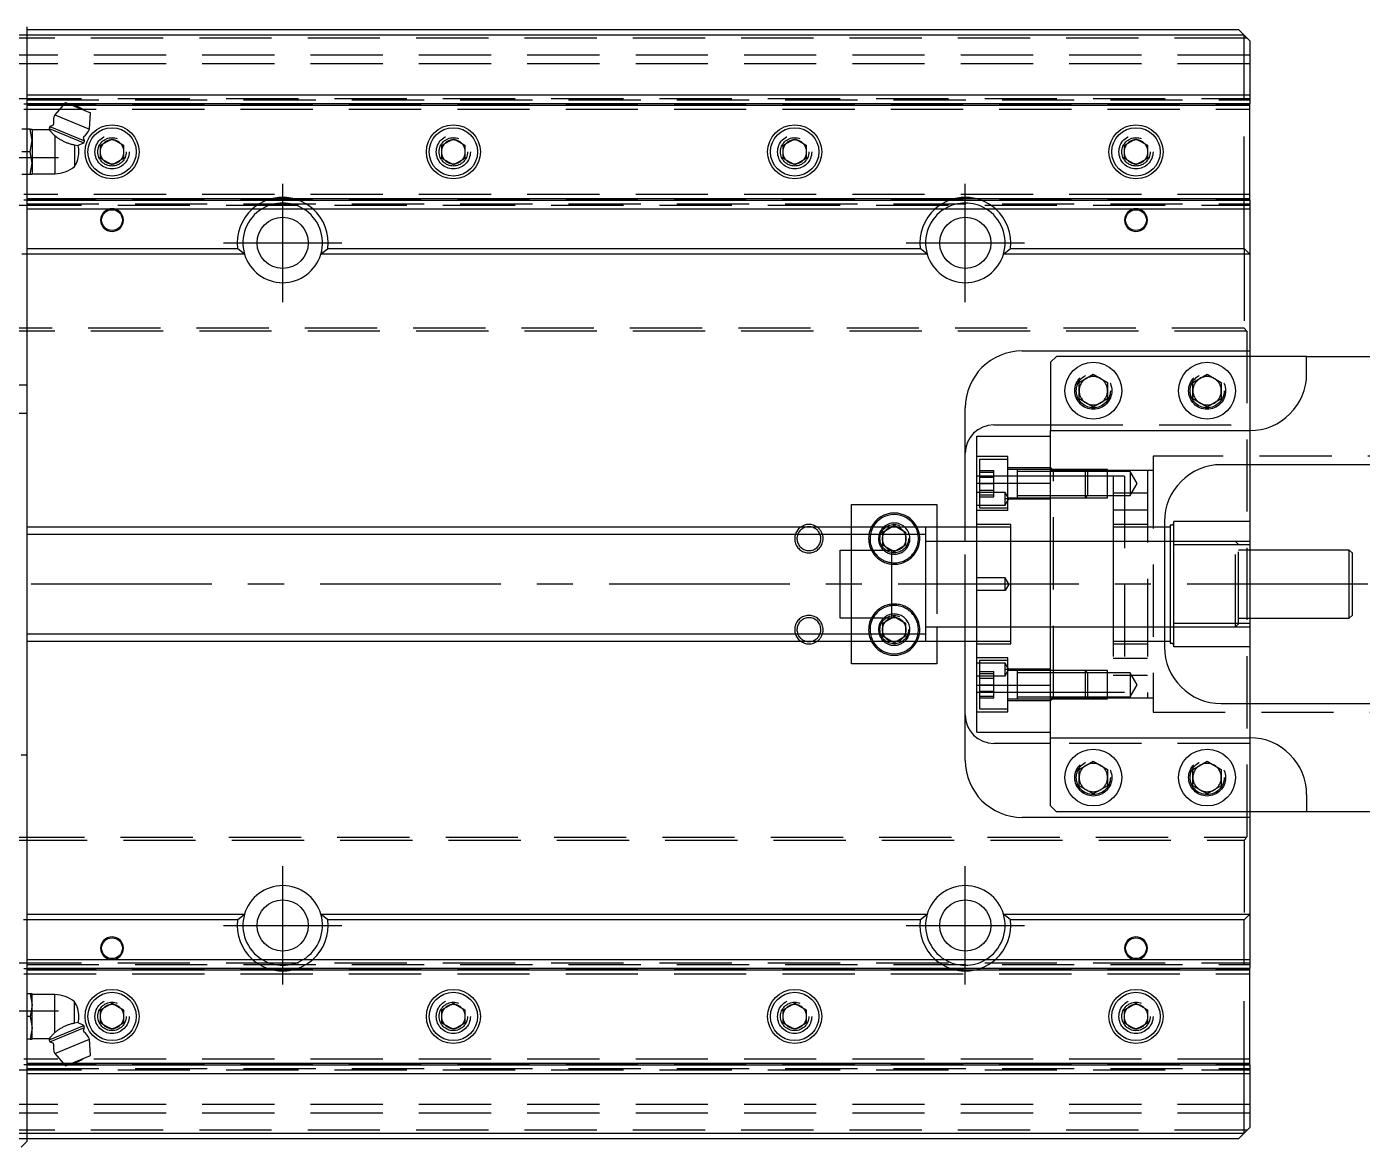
# Model space of a CAD drawing. Extents: x -14 to 910, y -357 to 120.
# Drawn here: x 365 to 599.8, y -99 to 98 of the extents above; entities that cross this region are included whole.
import ezdxf

# ---------------------------------------------------------------- set-up
doc = ezdxf.new("R2010")
doc.units = 0
doc.linetypes.add('CENTER', pattern=[50.8, 31.75, -6.35, 6.35, -6.35])
doc.linetypes.add('DASHED', pattern=[19.05, 12.7, -6.35])
doc.layers.get('0').update_dxf_attribs({"linetype": 'CONTINUOUS'})
doc.layers.add('CENTER', color=1, linetype='CENTER')

msp = doc.modelspace()

# ---------------------------------------------------------------- linework, layer by layer
at = {"color": 3, "linetype": 'DASHED'}
for p, q in [((365, 96.5), (354.8, 96.5)), ((579.5, 96), (354.8, 96)), ((580, 93), (0, 93)), ((580, 91.5), (0, 91.5)), ((0, 85.4), (580, 85.4)), ((365, 85.15), (580, 85.15)), ((579, 66), (579, 86)), ((364.5, 84.42), (580, 84.42)), ((364.5, 83.5), (580, 83.5)), ((371.38, 84.2), (372.95, 84.2)), ((371.63, 84.48), (372.27, 84.48)), ((365, 80), (364.13, 80)), ((365, 76), (364.13, 76)), ((377.5, 76), (377.53, 76.41)), ((437.5, 76), (437.53, 76.41)), ((497.5, 76), (497.53, 76.41)), ((557.5, 76), (557.53, 76.37)), ((365, 72), (364.13, 72)), ((580, 68.5), (364.5, 68.5)), ((0, 66.6), (580, 66.6)), ((364.5, 67.58), (580, 67.58)), ((365, 66.85), (580, 66.85)), ((579, 59), (579, 45)), ((365, 58), (364.16, 58)), ((579, 45), (1, 45)), ((579.5, 44.5), (579, 45)), ((579.5, 44.5), (0.5, 44.5)), ((579.5, 44.5), (579.5, -44.5)), ((580, 40), (580, 28)), ((365, 35), (215, 35)), ((549.5, 34), (549.52, 34.35)), ((569.5, 34), (569.52, 34.35)), ((365, 30), (345, 30)), ((545, 28), (580, 28)), ((545, 17.78), (545, 26)), ((580, 28), (580, 27)), ((580, 27), (580, 21)), ((537.5, 22.43), (532, 22.43)), ((537.5, 21.93), (532.5, 21.93)), ((532.5, 21.93), (532.5, 17.68)), ((537.5, 12.93), (537.5, 22.43)), ((632.5, 22.5), (563, 22.5)), ((563, 22.5), (563, -22.5)), ((532.5, 19), (532, 19)), ((532.5, 19.99), (535, 19.99)), ((532.5, 19.68), (535, 19.68)), ((545, 19), (532.5, 19)), ((532.5, 18.83), (535, 18.83)), ((535, 18.83), (535, 19.99)), ((535, 16.52), (535, 18.83)), ((545, 20.43), (537.5, 20.43)), ((539.1, 20.18), (537.5, 20.18)), ((539.1, 20.18), (539.09, 20.18)), ((539.1, 20.18), (539.1, 15.18)), ((545, 20.18), (539.1, 20.18)), ((539.1, 20.18), (539.1, 20.18)), ((539.1, 20.18), (539.1, 17.83)), ((545, 19.78), (539.1, 19.78)), ((545.5, 20), (545, 20.5)), ((551.1, 20.18), (545, 20.18)), ((551.1, 20.18), (545, 20.18)), ((545.5, 20), (545, 20)), ((551.5, 19.78), (545, 19.78)), ((551.5, 19), (545, 19)), ((551.28, 20), (545.5, 20)), ((545.5, -20), (545.5, 20)), ((551.5, 19.78), (551.1, 20.18)), ((555, 20.18), (551.1, 20.18)), ((551.1, 17.68), (551.1, 20.18)), ((562, 20), (551.28, 20)), ((555, 19.78), (551.5, 19.78)), ((551.5, 19.78), (551.5, 17.68)), ((556, 19), (551.5, 19)), ((555, 15.18), (555, 20.18)), ((559, 19.78), (555, 19.78)), ((558, 19), (556, 19)), ((556, 19), (556, 0)), ((558, 19), (558, 0)), ((560.21, 17.68), (559, 19.78)), ((559, 19.78), (559, 17.68)), ((563, 20), (562, 20)), ((562, 20), (562, 0)), ((532.5, 17.68), (535, 17.68)), ((532.5, 17.68), (532.5, 13.43)), ((532.5, 16.52), (535, 16.52)), ((535, 15.37), (535, 16.52)), ((539.1, 17.83), (539.1, 17.55)), ((539.1, 17.55), (539.1, 15.91)), ((551.1, 15.18), (551.1, 17.68)), ((551.5, 17.68), (551.5, 15.58)), ((559, 15.58), (560.21, 17.68)), ((559, 17.68), (559, 15.58)), ((537, 16.1), (532, 16.1)), ((532.5, 15.68), (535, 15.68)), ((532.5, 15.37), (535, 15.37)), ((537.66, 15), (537, 16.1)), ((537, 15), (537, 16.1)), ((537, 13.9), (537.66, 15)), ((537, 13.9), (537, 15)), ((537.66, 15), (537, 15)), ((537.5, 15.18), (539.1, 15.18)), ((545, 14.93), (537.5, 14.93)), ((539.09, 15.18), (545, 15.18)), ((539.1, 15.91), (539.1, 15.18)), ((539.1, 15.58), (545, 15.58)), ((545, 15.58), (551.5, 15.58)), ((545, 15.18), (551.1, 15.18)), ((545, 15.18), (551.1, 15.18)), ((551.1, 15.18), (551.5, 15.58)), ((551.1, 15.18), (555, 15.18)), ((551.5, 15.58), (555, 15.58)), ((555, 15.58), (559, 15.58)), ((558, 16), (556, 16)), ((562, 16), (558, 16)), ((562, 16), (558, 16)), ((532, 13.9), (537, 13.9)), ((537.5, 12.93), (532, 12.93)), ((532.5, 13.43), (537.5, 13.43)), ((562, 13), (556, 13)), ((562, 13), (556, 13)), ((510, 5), (510, 10)), ((515.5, 9.15), (516.96, 10)), ((518.04, 10), (519.5, 9.15)), ((525, 10), (525, 7.5)), ((530, 7.5), (530, 10)), ((538, 10.5), (532, 10.5)), ((538, 10), (532, 10)), ((538, 0), (538, 10.5)), ((562, 10.5), (556, 10.5)), ((565, 10), (556, 10)), ((556, 10), (556, 0)), ((515, 8), (515.01, 8.25)), ((515.5, 6.85), (515.5, 9.15)), ((519.5, 9.15), (519.5, 6.85)), ((532, 7.5), (523, 7.5)), ((525, 7.5), (525, -7.5)), ((530, -7.5), (530, 7.5)), ((538, 7.5), (532, 7.5)), ((545, 7.5), (538, 7.5)), ((556, 7.5), (545, 7.5)), ((565, 7.5), (556, 7.5)), ((566, 7.5), (565, 7.5)), ((566.63, 7.5), (566, 7.5)), ((577.5, 7.5), (566.63, 7.5)), ((578, 7), (577.5, 7.5)), ((577.5, -7.5), (577.5, 7.5)), ((580, 7.5), (577.5, 7.5)), ((510, -5), (510, 5)), ((517, 5.98), (515.5, 6.85)), ((517.5, 5.69), (517, 5.98)), ((519.5, 6.85), (517.5, 5.69)), ((578, -7), (578, 7)), ((580, 6), (578, 6)), ((537, 1.1), (532, 1.1)), ((537.66, 0), (537, 1.1)), ((537, -1.1), (537, 1.1)), ((537.66, 0), (537, -1.1)), ((538, -10.5), (538, 0)), ((556, 0), (556, -19)), ((556, 0), (556, -10)), ((558, 0), (558, -19)), ((562, 0), (562, -20)), ((537, -1.1), (532, -1.1)), ((510, -10), (510, -5)), ((515.5, -6.85), (517, -5.98)), ((515.5, -9.15), (515.5, -6.85)), ((517, -5.98), (517.5, -5.69)), ((517.5, -5.69), (519.5, -6.85)), ((519.5, -6.85), (519.5, -9.15)), ((577.5, -7.5), (578, -7)), ((578, -6), (580, -6)), ((515, -8), (515.01, -7.75)), ((516.96, -10), (515.5, -9.15)), ((519.5, -9.15), (518.04, -10)), ((523, -7.5), (532, -7.5)), ((525, -7.5), (525, -10)), ((530, -10), (530, -7.5)), ((532, -7.5), (538, -7.5)), ((538, -7.5), (545, -7.5)), ((545, -7.5), (556, -7.5)), ((556, -7.5), (565, -7.5)), ((565, -7.5), (566, -7.5)), ((566, -7.5), (566.63, -7.5)), ((566.63, -7.5), (577.5, -7.5)), ((577.5, -7.5), (580, -7.5)), ((532, -10), (538, -10)), ((532, -10.5), (538, -10.5)), ((556, -10), (565, -10)), ((556, -10.5), (562, -10.5)), ((537.5, -12.93), (532, -12.93)), ((537, -13.9), (532, -13.9)), ((537.5, -13.43), (532.5, -13.43)), ((532.5, -13.43), (532.5, -21.93)), ((537.66, -15), (537, -13.9)), ((537, -15), (537, -13.9)), ((537.5, -17.68), (537.5, -12.93)), ((556, -13), (562, -13)), ((556, -13), (562, -13)), ((532, -16.1), (537, -16.1)), ((532.5, -15.37), (535, -15.37)), ((532.5, -15.68), (535, -15.68)), ((535, -15.68), (535, -15.37)), ((535, -17.68), (535, -15.68)), ((537.66, -15), (537, -15)), ((537, -16.1), (537.66, -15)), ((537.66, -15), (537, -15)), ((537, -16.1), (537, -15)), ((545, -14.93), (537.5, -14.93)), ((539.1, -15.18), (537.5, -15.18)), ((545, -15.18), (539.09, -15.18)), ((539.1, -15.18), (539.1, -20.18)), ((545, -15.58), (539.1, -15.58)), ((551.1, -15.18), (545, -15.18)), ((551.1, -15.18), (545, -15.18)), ((551.5, -15.58), (545, -15.58)), ((551.5, -15.58), (551.1, -15.18)), ((555, -15.18), (551.1, -15.18)), ((551.1, -20.18), (551.1, -15.18)), ((555, -15.58), (551.5, -15.58)), ((551.5, -15.58), (551.5, -19.78)), ((555, -20.18), (555, -15.18)), ((559, -15.58), (555, -15.58)), ((556, -16), (558, -16)), ((558, -16), (562, -16)), ((558, -16), (562, -16)), ((560.21, -17.68), (559, -15.58)), ((559, -15.58), (559, -19.78)), ((532.5, -16.52), (535, -16.52)), ((532.5, -17.68), (535, -17.68)), ((535, -19.68), (535, -17.68)), ((537.5, -22.43), (537.5, -17.68)), ((545, -26), (545, -17.78)), ((559, -19.78), (560.21, -17.68)), ((532, -19), (532.5, -19)), ((532.5, -18.83), (535, -18.83)), ((532.5, -19), (545, -19)), ((532.5, -19.68), (535, -19.68)), ((532.5, -19.99), (535, -19.99)), ((535, -19.99), (535, -19.68)), ((537.5, -20.18), (539.1, -20.18)), ((537.5, -20.43), (545, -20.43)), ((539.09, -20.18), (539.1, -20.18)), ((539.1, -19.78), (545, -19.78)), ((539.1, -20.18), (539.1, -20.18)), ((539.1, -20.18), (545, -20.18)), ((545, -19), (551.5, -19)), ((545, -19.78), (551.5, -19.78)), ((545, -20), (545.5, -20)), ((545, -20.5), (545.5, -20)), ((545, -20.18), (551.1, -20.18)), ((545, -20.18), (551.1, -20.18)), ((545.5, -20), (551.28, -20)), ((551.1, -20.18), (551.5, -19.78)), ((551.1, -20.18), (555, -20.18)), ((551.28, -20), (562, -20)), ((551.5, -19), (556, -19)), ((551.5, -19.78), (555, -19.78)), ((555, -19.78), (559, -19.78)), ((556, -19), (558, -19)), ((562, -20), (563, -20)), ((580, -21), (580, -27)), ((532, -22.43), (537.5, -22.43)), ((532.5, -21.93), (537.5, -21.93)), ((563, -22.5), (632.5, -22.5)), ((580, -28), (545, -28)), ((580, -27), (580, -28)), ((580, -28), (580, -40)), ((345, -30), (365, -30)), ((549.5, -34), (549.52, -33.65)), ((569.5, -34), (569.52, -33.65)), ((0.5, -44.5), (579.5, -44.5)), ((579, -45), (579.5, -44.5)), ((1, -45), (579, -45)), ((579, -45), (579, -59)), ((365, -59), (364.42, -59)), ((0, -66.6), (580, -66.6)), ((364.5, -67.58), (580, -67.58)), ((365, -66.85), (580, -66.85)), ((579, -86), (579, -66)), ((364.5, -68.5), (580, -68.5)), ((377.5, -76), (377.53, -75.59)), ((437.5, -76), (437.53, -75.59)), ((497.5, -76), (497.53, -75.59)), ((557.5, -76), (557.53, -75.59)), ((580, -83.5), (364.5, -83.5)), ((364.5, -84.42), (580, -84.42)), ((371.38, -84.2), (372.95, -84.2)), ((371.63, -84.48), (372.27, -84.48)), ((0, -85.4), (580, -85.4)), ((365, -85.15), (580, -85.15)), ((580, -91.5), (0, -91.5)), ((580, -93), (0, -93)), ((579.5, -96), (354.8, -96)), ((365, -97.5), (302, -97.5)), ((354.8, -96.5), (365, -96.5))]:
    msp.add_line(p, q, dxfattribs=at)
at = {"color": 7, "linetype": 'CONTINUOUS'}
for p, q in [((365, 98), (365, -98)), ((365, 97.5), (578, 97.5)), ((579, 96.5), (365, 96.5)), ((579, 96.5), (578, 97.5)), ((580, 95.5), (579, 96.5)), ((579, 86), (579, 96.5)), ((580, 95.5), (580, 86)), ((365, 86), (580, 86)), ((371.8, 84.68), (369.93, 82.53)), ((371.8, 84.68), (376.23, 82.84)), ((580, 86), (580, 84.48)), ((365, 84.48), (371.63, 84.48)), ((365, 84.2), (371.38, 84.2)), ((369.93, 82.53), (376.03, 80)), ((372.27, 84.48), (580, 84.48)), ((372.95, 84.2), (580, 84.2)), ((376.03, 80), (376.23, 82.84)), ((580, 84.2), (580, 84.48)), ((580, 67.8), (580, 84.2)), ((365.6, 80), (365, 80)), ((365.6, 80), (365.96, 80)), ((365.96, 78), (365.6, 80)), ((365.96, 80), (365.96, 78)), ((368.92, 79.85), (365.96, 79.85)), ((369.07, 80.45), (368.92, 80.08)), ((368.92, 80.08), (369.1, 79.64)), ((368.92, 80.08), (375.02, 77.56)), ((369.96, 78.83), (368.92, 79.85)), ((369.58, 80.66), (369.07, 80.45)), ((369.07, 80.45), (375.17, 77.93)), ((365.6, 76), (365.96, 78)), ((365.96, 78), (365.96, 74)), ((370.05, 78.75), (369.96, 78.83)), ((369.96, 78.83), (369.96, 72.15)), ((370.16, 78.67), (370.05, 78.75)), ((370.26, 78.59), (370.16, 78.67)), ((370.37, 78.51), (370.26, 78.59)), ((370.48, 78.43), (370.37, 78.51)), ((370.6, 78.35), (370.48, 78.43)), ((370.72, 78.27), (370.6, 78.35)), ((370.84, 78.2), (370.72, 78.27)), ((370.96, 78.12), (370.84, 78.2)), ((371.09, 78.05), (370.96, 78.12)), ((371.22, 77.98), (371.09, 78.05)), ((371.35, 77.91), (371.22, 77.98)), ((371.48, 77.84), (371.35, 77.91)), ((371.61, 77.78), (371.48, 77.84)), ((371.74, 77.72), (371.61, 77.78)), ((371.88, 77.66), (371.74, 77.72)), ((372.01, 77.61), (371.88, 77.66)), ((372.14, 77.55), (372.01, 77.61)), ((372.27, 77.5), (372.14, 77.55)), ((372.41, 77.46), (372.27, 77.5)), ((373.9, 77.09), (375.02, 77.56)), ((375.17, 77.93), (374.96, 78.44)), ((375.02, 77.56), (375.17, 77.93)), ((378, 77.15), (380, 78.31)), ((380, 78.31), (382, 77.15)), ((438, 77.15), (440, 78.31)), ((440, 78.31), (442, 77.15)), ((498, 77.15), (500, 78.31)), ((500, 78.31), (502, 77.15)), ((558, 77.15), (560, 78.31)), ((560, 78.31), (562, 77.15)), ((365.6, 76), (365, 76)), ((365.96, 74), (365.6, 76)), ((372.53, 77.41), (372.41, 77.46)), ((372.69, 77.36), (372.53, 77.41)), ((372.84, 77.32), (372.69, 77.36)), ((372.98, 77.28), (372.84, 77.32)), ((373.13, 77.24), (372.98, 77.28)), ((373.27, 77.21), (373.13, 77.24)), ((373.4, 77.18), (373.27, 77.21)), ((374.06, 77.07), (373.4, 77.18)), ((373.4, 77.18), (373.4, 73.4)), ((378, 74.85), (378, 77.15)), ((382, 77.15), (382, 74.85)), ((438, 74.85), (438, 77.15)), ((442, 77.15), (442, 74.85)), ((498, 74.85), (498, 77.15)), ((502, 77.15), (502, 74.85)), ((558, 74.85), (558, 77.15)), ((562, 77.15), (562, 74.85)), ((365.6, 72), (365.96, 74)), ((365.96, 74), (365.96, 72)), ((380, 73.69), (378, 74.85)), ((382, 74.85), (380, 73.69)), ((440, 73.69), (438, 74.85)), ((442, 74.85), (440, 73.69)), ((500, 73.69), (498, 74.85)), ((502, 74.85), (500, 73.69)), ((560, 73.69), (558, 74.85)), ((562, 74.85), (560, 73.69)), ((365.6, 72), (365, 72)), ((365.96, 72), (365.6, 72)), ((365.96, 72.15), (369.96, 72.15)), ((365, 67.8), (580, 67.8)), ((365, 67.52), (580, 67.52)), ((365, 66), (580, 66)), ((579, 59), (579, 66)), ((580, 67.52), (580, 67.8)), ((580, 67.52), (580, 66)), ((580, 66), (580, 58)), ((365, 59), (402.06, 59)), ((403.29, 58), (402.06, 59)), ((416.71, 58), (417.94, 59)), ((417.94, 59), (522.06, 59)), ((523.29, 58), (522.06, 59)), ((536.71, 58), (537.94, 59)), ((537.94, 59), (579, 59)), ((579, 59), (580, 58)), ((403.29, 58), (365, 58)), ((523.29, 58), (416.71, 58)), ((580, 58), (536.71, 58)), ((580, 58), (580, 41)), ((540, 41), (580, 41)), ((546, 40), (545, 39)), ((590, 40), (546, 40)), ((580, 41), (580, 40)), ((590, 40), (623.5, 40)), ((590, 37), (590, 40)), ((545, 39), (545, 27)), ((550, 35.44), (552.5, 36.89)), ((550, 32.56), (550, 35.44)), ((552.5, 36.89), (555, 35.44)), ((555, 35.44), (555, 32.56)), ((570, 35.44), (572.5, 36.89)), ((570, 32.56), (570, 35.44)), ((572.5, 36.89), (575, 35.44)), ((575, 35.44), (575, 32.56)), ((530, 10), (530, 31)), ((552.5, 31.11), (550, 32.56)), ((555, 32.56), (552.5, 31.11)), ((572.5, 31.11), (570, 32.56)), ((575, 32.56), (572.5, 31.11)), ((532, 26), (545, 26)), ((532, 17.78), (532, 26)), ((535, 28), (545, 28)), ((545, 27), (580, 27)), ((545, 17.78), (545, 27)), ((615.5, 21), (575, 21)), ((580, 21), (580, 11)), ((532, -17.78), (532, 17.78)), ((532, 17.78), (545, 17.78)), ((545, -17.78), (545, 17.78)), ((545, -17.78), (545, 17.78)), ((510, 14), (525, 14)), ((510, 10), (510, 14)), ((525, 14), (525, 10)), ((523, 10), (365, 10)), ((516.96, 10), (517.5, 10.31)), ((517.5, 10.31), (518.04, 10)), ((532, 10), (523, 10)), ((523, 10), (523, -10)), ((523, 10), (523, -10)), ((565, 11), (565, -11)), ((566, 10), (565, 10)), ((566.31, 10.38), (566, 10.38)), ((566, 10.38), (566, 0)), ((566.63, 6.93), (566.63, 11)), ((580, 11), (566.63, 11)), ((580, 11), (580, 6.93)), ((508, -6), (508, 6)), ((508, 6), (517, 6)), ((517, 6), (517, -6)), ((566.63, -6.93), (566.63, 6.93)), ((580, 6.93), (566.63, 6.93)), ((580, 6.93), (580, -6.93)), ((597.5, 6), (580, 6)), ((598, 5.5), (597.5, 6)), ((597.5, -6), (597.5, 6)), ((598, 5.5), (598, -5.5)), ((566, 0), (566, -10.38)), ((517, -6), (508, -6)), ((566.63, -11), (566.63, -6.93)), ((580, -6.93), (566.63, -6.93)), ((580, -6), (597.5, -6)), ((580, -6.93), (580, -11)), ((597.5, -6), (598, -5.5)), ((365, -10), (523, -10)), ((510, -14), (510, -10)), ((517.5, -10.31), (516.96, -10)), ((518.04, -10), (517.5, -10.31)), ((523, -10), (532, -10)), ((525, -10), (525, -14)), ((530, -31), (530, -10)), ((565, -10), (566, -10)), ((566, -10.38), (566.31, -10.38)), ((580, -11), (566.63, -11)), ((580, -11), (580, -21)), ((525, -14), (510, -14)), ((532, -17.78), (545, -17.78)), ((532, -26), (532, -17.78)), ((545, -27), (545, -17.78)), ((575, -21), (615.5, -21)), ((532, -26), (545, -26)), ((545, -28), (535, -28)), ((545, -39), (545, -27)), ((545, -27), (580, -27)), ((550, -32.56), (552.5, -31.11)), ((550, -35.44), (550, -32.56)), ((552.5, -31.11), (555, -32.56)), ((555, -32.56), (555, -35.44)), ((570, -32.56), (572.5, -31.11)), ((570, -35.44), (570, -32.56)), ((572.5, -31.11), (575, -32.56)), ((575, -32.56), (575, -35.44)), ((552.5, -36.89), (550, -35.44)), ((555, -35.44), (552.5, -36.89)), ((572.5, -36.89), (570, -35.44)), ((575, -35.44), (572.5, -36.89)), ((590, -37), (590, -40)), ((545, -39), (546, -40)), ((580, -41), (540, -41)), ((590, -40), (546, -40)), ((580, -40), (580, -41)), ((580, -41), (580, -58)), ((623.5, -40), (590, -40)), ((365, -58), (403.29, -58)), ((402.06, -59), (403.29, -58)), ((416.71, -58), (523.29, -58)), ((417.94, -59), (416.71, -58)), ((522.06, -59), (523.29, -58)), ((536.71, -58), (580, -58)), ((537.94, -59), (536.71, -58)), ((580, -58), (579, -59)), ((580, -58), (580, -66)), ((402.06, -59), (365, -59)), ((522.06, -59), (417.94, -59)), ((579, -59), (537.94, -59)), ((579, -66), (579, -59)), ((365, -66), (580, -66)), ((365, -67.52), (580, -67.52)), ((365, -67.8), (580, -67.8)), ((580, -66), (580, -67.52)), ((580, -67.8), (580, -67.52)), ((580, -84.2), (580, -67.8)), ((365.6, -72), (365, -72)), ((365.96, -72), (365.6, -72)), ((365.6, -72), (365.96, -74)), ((365.96, -74), (365.96, -72)), ((369.96, -72.15), (365.96, -72.15)), ((369.96, -78.83), (369.96, -72.15)), ((365.96, -74), (365.6, -76)), ((365.96, -78), (365.96, -74)), ((373.4, -77.18), (373.4, -73.4)), ((378, -74.85), (380, -73.69)), ((378, -77.15), (378, -74.85)), ((380, -73.69), (382, -74.85)), ((382, -74.85), (382, -77.15)), ((438, -74.85), (440, -73.69)), ((438, -77.15), (438, -74.85)), ((440, -73.69), (442, -74.85)), ((442, -74.85), (442, -77.15)), ((498, -74.85), (500, -73.69)), ((498, -77.15), (498, -74.85)), ((500, -73.69), (502, -74.85)), ((502, -74.85), (502, -77.15)), ((558, -74.85), (560, -73.69)), ((558, -77.15), (558, -74.85)), ((560, -73.69), (562, -74.85)), ((562, -74.85), (562, -77.15)), ((365.6, -76), (365, -76)), ((365.6, -76), (365.96, -78)), ((372.4, -77.46), (372.27, -77.5)), ((372.53, -77.41), (372.4, -77.46)), ((372.68, -77.36), (372.53, -77.41)), ((372.83, -77.32), (372.68, -77.36)), ((372.98, -77.28), (372.83, -77.32)), ((373.12, -77.24), (372.98, -77.28)), ((373.26, -77.21), (373.12, -77.24)), ((373.4, -77.18), (373.26, -77.21)), ((374.06, -77.07), (373.4, -77.18)), ((375.02, -77.56), (373.9, -77.09)), ((380, -78.31), (378, -77.15)), ((382, -77.15), (380, -78.31)), ((440, -78.31), (438, -77.15)), ((442, -77.15), (440, -78.31)), ((500, -78.31), (498, -77.15)), ((502, -77.15), (500, -78.31)), ((560, -78.31), (558, -77.15)), ((562, -77.15), (560, -78.31)), ((365.96, -78), (365.6, -80)), ((365.96, -80), (365.96, -78)), ((368.92, -80.08), (375.02, -77.56)), ((369.96, -78.83), (368.92, -79.85)), ((369.1, -79.64), (368.92, -80.08)), ((369.07, -80.45), (375.17, -77.93)), ((370.05, -78.75), (369.96, -78.83)), ((370.16, -78.67), (370.05, -78.75)), ((370.26, -78.59), (370.16, -78.67)), ((370.37, -78.51), (370.26, -78.59)), ((370.48, -78.43), (370.37, -78.51)), ((370.6, -78.35), (370.48, -78.43)), ((370.72, -78.27), (370.6, -78.35)), ((370.84, -78.2), (370.72, -78.27)), ((370.96, -78.12), (370.84, -78.2)), ((371.09, -78.05), (370.96, -78.12)), ((371.21, -77.98), (371.09, -78.05)), ((371.34, -77.91), (371.21, -77.98)), ((371.48, -77.85), (371.34, -77.91)), ((371.61, -77.78), (371.48, -77.85)), ((371.74, -77.72), (371.61, -77.78)), ((371.87, -77.66), (371.74, -77.72)), ((372, -77.61), (371.87, -77.66)), ((372.14, -77.55), (372, -77.61)), ((372.27, -77.5), (372.14, -77.55)), ((374.96, -78.44), (375.17, -77.93)), ((375.17, -77.93), (375.02, -77.56)), ((365.6, -80), (365, -80)), ((365.6, -80), (365.96, -80)), ((365.96, -79.85), (368.92, -79.85)), ((368.92, -80.08), (369.07, -80.45)), ((369.07, -80.45), (369.58, -80.66)), ((369.93, -82.53), (376.03, -80)), ((376.23, -82.84), (376.03, -80)), ((365, -84.2), (371.38, -84.2)), ((365, -84.48), (371.63, -84.48)), ((369.93, -82.53), (371.8, -84.68)), ((371.8, -84.68), (376.23, -82.84)), ((372.27, -84.48), (580, -84.48)), ((372.95, -84.2), (580, -84.2)), ((580, -84.48), (580, -84.2)), ((580, -84.48), (580, -86)), ((365, -86), (580, -86)), ((579, -96.5), (579, -86)), ((580, -86), (580, -95.5)), ((579, -96.5), (580, -95.5)), ((365, -98), (364, -99)), ((365, -96.5), (579, -96.5)), ((578, -97.5), (365, -97.5)), ((578, -97.5), (579, -96.5))]:
    msp.add_line(p, q, dxfattribs=at)
at = {"color": 3, "linetype": 'CONTINUOUS'}
for p, q in [((523, 8.75), (365, 8.75)), ((365, -8.75), (523, -8.75))]:
    msp.add_line(p, q, dxfattribs=at)
at = {"color": 7, "linetype": 'CONTINUOUS'}
for centre, radius in [((380, 76), 4.75), ((380, 76), 4.25), ((440, 76), 4.75), ((440, 76), 4.25), ((500, 76), 4.75), ((500, 76), 4.25), ((560, 76), 4.75), ((560, 76), 4.25), ((410, 60), 4.5), ((530, 60), 4.5), ((552.5, 34), 5), ((572.5, 34), 5), ((552.5, -34), 5), ((572.5, -34), 5), ((410, -60), 4.5), ((530, -60), 4.5), ((380, -76), 4.75), ((380, -76), 4.25), ((440, -76), 4.75), ((440, -76), 4.25), ((500, -76), 4.75), ((500, -76), 4.25), ((560, -76), 4.75), ((560, -76), 4.25)]:
    msp.add_circle(centre, radius, dxfattribs=at)
at = {"color": 3, "linetype": 'DASHED'}
for centre, radius in [((380, 76), 3), ((380, 76), 2.5), ((440, 76), 3), ((440, 76), 2.5), ((500, 76), 3), ((500, 76), 2.5), ((560, 76), 3), ((560, 76), 2.5), ((552.5, 34), 3.25), ((552.5, 34), 3), ((572.5, 34), 3.25), ((572.5, 34), 3), ((517.5, 8), 2.5), ((517.5, -8), 2.5), ((552.5, -34), 3.25), ((552.5, -34), 3), ((572.5, -34), 3.25), ((572.5, -34), 3), ((380, -76), 3), ((380, -76), 2.5), ((440, -76), 3), ((440, -76), 2.5), ((500, -76), 3), ((500, -76), 2.5), ((560, -76), 3), ((560, -76), 2.5)]:
    msp.add_circle(centre, radius, dxfattribs=at)
at = {"color": 3, "linetype": 'CONTINUOUS'}
for centre in [(380, 64), (560, 64), (380, -64), (560, -64)]:
    msp.add_circle(centre, 1.83, dxfattribs=at)
at = {"color": 7, "linetype": 'CONTINUOUS'}
for centre, radius, start, end in [((372.98, 81.27), 3.3, 157.5002, 186.8361), ((372.85, 80.95), 3.2, 67.5, 85.7094), ((372.85, 80.95), 3.2, 49.2906, 67.5), ((369.51, 80.85), 0.2, 292.5015, 6.8388), ((372.98, 81.27), 3.3, 308.1639, 337.4998), ((375.14, 78.51), 0.2, 128.1612, 202.4985), ((369.48, 76), 4.7, 326.4139, 359.9998), ((369.48, 76), 4.7, 0.0002, 13.1788), ((369.73, 78.15), 6, 272.1786, 307.7262), ((380, 64), 2, 180, 90), ((380, 64), 2, 90, 180), ((410, 60), 8, 131.4096, 187.1808), ((410, 60), 7, 121.0027, 196.6015), ((410, 60), 7, 343.3985, 58.9973), ((410, 60), 8, 352.8192, 48.5904), ((530, 60), 8, 131.4096, 187.1808), ((530, 60), 7, 121.0027, 196.6015), ((530, 60), 7, 343.3985, 58.9973), ((530, 60), 8, 352.8192, 48.5904), ((560, 64), 2, 180, 90), ((560, 64), 2, 90, 180), ((410, 60), 7, 196.6015, 343.3985), ((530, 60), 7, 196.6015, 343.3985), ((540, 31), 10, 90, 180), ((580, 37), 10, 270, 0), ((535, 23), 5, 90, 180), ((575, 11), 10, 90, 180), ((517.5, 8), 4.5, 90, 153.6122), ((517.5, 8), 4.25, 28.0725, 151.9275), ((517.5, 8), 4.5, 26.3878, 90), ((502.5, 8), 2.1, 72.2472, 107.7528), ((566.31, 10.69), 0.312, 270, 0), ((502.5, -8), 2.1, 252.2472, 287.7528), ((517.5, -8), 4.5, 206.3878, 333.6122), ((517.5, -8), 4.25, 208.0725, 331.9275), ((575, -11), 10, 180, 270), ((566.31, -10.69), 0.312, 0, 90), ((535, -23), 5, 180, 270), ((580, -37), 10, 0, 90), ((540, -31), 10, 180, 270), ((410, -60), 7, 16.6015, 163.3985), ((530, -60), 7, 16.6015, 163.3985), ((410, -60), 7, 163.3985, 238.9973), ((410, -60), 7, 301.0027, 16.6015), ((530, -60), 7, 163.3985, 238.9973), ((530, -60), 7, 301.0027, 16.6015), ((410, -60), 8, 172.8192, 228.5904), ((410, -60), 8, 311.4096, 7.1808), ((530, -60), 8, 172.8192, 228.5904), ((530, -60), 8, 311.4096, 7.1808), ((380, -64), 2, 270, 180), ((560, -64), 2, 270, 180), ((380, -64), 2, 180, 270), ((560, -64), 2, 180, 270), ((369.73, -78.15), 6, 52.2738, 87.8214), ((369.48, -76), 4.7, 0.0002, 33.5861), ((369.48, -76), 4.7, 346.8211, 359.9998), ((375.14, -78.51), 0.2, 157.5015, 231.8388), ((372.98, -81.27), 3.3, 22.5002, 51.8361), ((369.51, -80.85), 0.2, 353.1612, 67.4985), ((372.98, -81.27), 3.3, 173.1639, 202.4998), ((372.85, -80.95), 3.2, 274.2906, 292.5), ((372.85, -80.95), 3.2, 292.5, 310.7094)]:
    msp.add_arc(centre, radius, start, end, dxfattribs=at)
at = {"color": 3, "linetype": 'DASHED'}
for centre, radius, start, end in [((380, 76), 2.1, 102.2472, 137.7528), ((380, 76), 2.1, 77.7528, 102.2472), ((380, 76), 2.1, 42.2472, 77.7528), ((440, 76), 2.1, 102.2472, 137.7528), ((440, 76), 2.1, 77.7528, 102.2472), ((440, 76), 2.1, 42.2472, 77.7528), ((500, 76), 2.1, 102.2472, 137.7528), ((500, 76), 2.1, 77.7528, 102.2472), ((500, 76), 2.1, 42.2472, 77.7528), ((560, 76), 2.1, 102.2472, 137.7528), ((560, 76), 2.1, 77.7528, 102.2472), ((560, 76), 2.1, 42.2472, 77.7528), ((380, 76), 2.1, 162.2472, 180), ((380, 76), 2.1, 180, 197.7528), ((380, 76), 2.1, 137.7528, 162.2472), ((380, 76), 2.1, 197.7528, 222.2472), ((380, 76), 2.1, 17.7528, 42.2472), ((380, 76), 2.1, 317.7528, 342.2472), ((380, 76), 2.1, 342.2472, 17.7528), ((440, 76), 2.1, 162.2472, 180), ((440, 76), 2.1, 180, 197.7528), ((440, 76), 2.1, 137.7528, 162.2472), ((440, 76), 2.1, 197.7528, 222.2472), ((440, 76), 2.1, 17.7528, 42.2472), ((440, 76), 2.1, 317.7528, 342.2472), ((440, 76), 2.1, 342.2472, 17.7528), ((500, 76), 2.1, 162.2472, 180), ((500, 76), 2.1, 180, 197.7528), ((500, 76), 2.1, 137.7528, 162.2472), ((500, 76), 2.1, 197.7528, 222.2472), ((500, 76), 2.1, 17.7528, 42.2472), ((500, 76), 2.1, 317.7528, 342.2472), ((500, 76), 2.1, 342.2472, 17.7528), ((560, 76), 2.1, 162.2472, 180), ((560, 76), 2.1, 180, 197.7528), ((560, 76), 2.1, 137.7528, 162.2472), ((560, 76), 2.1, 197.7528, 222.2472), ((560, 76), 2.1, 17.7528, 42.2472), ((560, 76), 2.1, 317.7528, 342.2472), ((560, 76), 2.1, 342.2472, 17.7528), ((380, 76), 2.1, 222.2472, 257.7528), ((380, 76), 2.1, 257.7528, 282.2472), ((380, 76), 2.1, 282.2472, 317.7528), ((440, 76), 2.1, 222.2472, 257.7528), ((440, 76), 2.1, 257.7528, 282.2472), ((440, 76), 2.1, 282.2472, 317.7528), ((500, 76), 2.1, 222.2472, 257.7528), ((500, 76), 2.1, 257.7528, 282.2472), ((500, 76), 2.1, 282.2472, 317.7528), ((560, 76), 2.1, 222.2472, 257.7528), ((560, 76), 2.1, 257.7528, 282.2472), ((560, 76), 2.1, 282.2472, 317.7528), ((410, 60), 8, 48.5904, 131.4096), ((410, 60), 7, 58.9973, 121.0027), ((530, 60), 8, 48.5904, 131.4096), ((530, 60), 7, 58.9973, 121.0027), ((552.5, 34), 2.5, 120, 180), ((552.5, 34), 2.5, 60, 120), ((552.5, 34), 2.5, 0, 60), ((572.5, 34), 2.5, 120, 180), ((572.5, 34), 2.5, 60, 120), ((572.5, 34), 2.5, 0, 60), ((552.5, 34), 2.5, 180, 240), ((552.5, 34), 2.5, 300, 0), ((572.5, 34), 2.5, 180, 240), ((572.5, 34), 2.5, 300, 0), ((552.5, 34), 2.5, 240, 300), ((572.5, 34), 2.5, 240, 300), ((502.5, 8), 2.5, 126.8699, 0), ((502.5, 8), 2.1, 107.7528, 0), ((502.5, 8), 2.1, 0, 72.2472), ((502.5, 8), 2.5, 0, 53.1301), ((517.5, 8), 4.5, 153.6122, 221.8103), ((517.5, 8), 4.25, 151.9275, 224.9009), ((517.5, 8), 2.75, 133.3418, 259.5243), ((517.5, 8), 2.1, 137.7528, 162.2472), ((517.5, 8), 2.75, 46.6582, 133.3418), ((517.5, 8), 2.1, 107.7528, 137.7528), ((517.5, 8), 2.1, 102.2472, 107.7528), ((517.5, 8), 2.1, 77.7528, 102.2472), ((517.5, 8), 2.75, 270, 46.6582), ((517.5, 8), 2.1, 72.2472, 77.7528), ((517.5, 8), 2.1, 42.2472, 72.2472), ((517.5, 8), 2.1, 17.7528, 42.2472), ((517.5, 8), 4.5, 318.1897, 26.3878), ((517.5, 8), 4.25, 0, 28.0725), ((517.5, 8), 2.1, 162.2472, 180), ((517.5, 8), 2.1, 180, 197.7528), ((517.5, 8), 2.1, 197.7528, 222.2472), ((517.5, 8), 2.1, 317.7528, 342.2472), ((517.5, 8), 2.1, 342.2472, 17.7528), ((517.5, 8), 4.25, 315.0991, 0), ((517.5, 8), 4.5, 221.8103, 263.6206), ((517.5, 8), 4.25, 224.9009, 263.2437), ((517.5, 8), 2.1, 222.2472, 256.2259), ((517.5, 8), 2.1, 256.2259, 257.7528), ((517.5, 8), 2.75, 259.5243, 270), ((517.5, 8), 4.5, 263.6206, 318.1897), ((517.5, 8), 4.25, 263.2437, 315.0991), ((517.5, 8), 2.1, 257.7528, 282.2472), ((517.5, 8), 2.1, 282.2472, 317.7528), ((517.5, -8), 4.5, 96.3794, 138.1897), ((517.5, -8), 4.25, 96.7563, 135.0991), ((517.5, -8), 4.5, 90, 96.3794), ((517.5, -8), 4.25, 44.9009, 96.7563), ((517.5, -8), 4.5, 41.8103, 90), ((502.5, -8), 2.5, 0, 233.1301), ((502.5, -8), 2.1, 0, 252.2472), ((517.5, -8), 4.5, 138.1897, 206.3878), ((517.5, -8), 4.25, 135.0991, 208.0725), ((517.5, -8), 2.75, 100.4757, 226.6582), ((517.5, -8), 2.1, 137.7528, 162.2472), ((517.5, -8), 2.1, 103.7741, 137.7528), ((517.5, -8), 2.75, 313.3418, 100.4757), ((517.5, -8), 2.1, 102.2472, 103.7741), ((517.5, -8), 2.1, 77.7528, 102.2472), ((517.5, -8), 2.1, 42.2472, 77.7528), ((517.5, -8), 2.1, 17.7528, 42.2472), ((517.5, -8), 4.25, 0, 44.9009), ((517.5, -8), 4.5, 333.6122, 41.8103), ((502.5, -8), 2.1, 287.7528, 0), ((502.5, -8), 2.5, 306.8699, 0), ((517.5, -8), 2.1, 162.2472, 180), ((517.5, -8), 2.1, 180, 197.7528), ((517.5, -8), 2.1, 197.7528, 222.2472), ((517.5, -8), 2.1, 317.7528, 342.2472), ((517.5, -8), 2.1, 342.2472, 17.7528), ((517.5, -8), 4.25, 331.9275, 0), ((517.5, -8), 2.75, 226.6582, 270), ((517.5, -8), 2.1, 222.2472, 252.2472), ((517.5, -8), 2.1, 252.2472, 257.7528), ((517.5, -8), 2.1, 257.7528, 282.2472), ((517.5, -8), 2.75, 270, 313.3418), ((517.5, -8), 2.1, 282.2472, 287.7528), ((517.5, -8), 2.1, 287.7528, 317.7528), ((552.5, -34), 2.5, 120, 180), ((552.5, -34), 2.5, 60, 120), ((552.5, -34), 2.5, 0, 60), ((572.5, -34), 2.5, 120, 180), ((572.5, -34), 2.5, 60, 120), ((572.5, -34), 2.5, 0, 60), ((552.5, -34), 2.5, 180, 240), ((552.5, -34), 2.5, 300, 0), ((572.5, -34), 2.5, 180, 240), ((572.5, -34), 2.5, 300, 0), ((552.5, -34), 2.5, 240, 300), ((572.5, -34), 2.5, 240, 300), ((410, -60), 8, 228.5904, 311.4096), ((410, -60), 7, 238.9973, 301.0027), ((530, -60), 8, 228.5904, 311.4096), ((530, -60), 7, 238.9973, 301.0027), ((380, -76), 2.1, 137.7528, 162.2472), ((380, -76), 2.1, 102.2472, 137.7528), ((380, -76), 2.1, 77.7528, 102.2472), ((380, -76), 2.1, 42.2472, 77.7528), ((380, -76), 2.1, 17.7528, 42.2472), ((440, -76), 2.1, 137.7528, 162.2472), ((440, -76), 2.1, 102.2472, 137.7528), ((440, -76), 2.1, 77.7528, 102.2472), ((440, -76), 2.1, 42.2472, 77.7528), ((440, -76), 2.1, 17.7528, 42.2472), ((500, -76), 2.1, 137.7528, 162.2472), ((500, -76), 2.1, 102.2472, 137.7528), ((500, -76), 2.1, 77.7528, 102.2472), ((500, -76), 2.1, 42.2472, 77.7528), ((500, -76), 2.1, 17.7528, 42.2472), ((560, -76), 2.1, 137.7528, 162.2472), ((560, -76), 2.1, 102.2472, 137.7528), ((560, -76), 2.1, 77.7528, 102.2472), ((560, -76), 2.1, 42.2472, 77.7528), ((560, -76), 2.1, 17.7528, 42.2472), ((380, -76), 2.1, 162.2472, 180), ((380, -76), 2.1, 180, 197.7528), ((380, -76), 2.1, 197.7528, 222.2472), ((380, -76), 2.1, 222.2472, 257.7528), ((380, -76), 2.1, 282.2472, 317.7528), ((380, -76), 2.1, 317.7528, 342.2472), ((380, -76), 2.1, 342.2472, 17.7528), ((440, -76), 2.1, 162.2472, 180), ((440, -76), 2.1, 180, 197.7528), ((440, -76), 2.1, 197.7528, 222.2472), ((440, -76), 2.1, 222.2472, 257.7528), ((440, -76), 2.1, 282.2472, 317.7528), ((440, -76), 2.1, 317.7528, 342.2472), ((440, -76), 2.1, 342.2472, 17.7528), ((500, -76), 2.1, 162.2472, 180), ((500, -76), 2.1, 180, 197.7528), ((500, -76), 2.1, 197.7528, 222.2472), ((500, -76), 2.1, 222.2472, 257.7528), ((500, -76), 2.1, 282.2472, 317.7528), ((500, -76), 2.1, 317.7528, 342.2472), ((500, -76), 2.1, 342.2472, 17.7528), ((560, -76), 2.1, 162.2472, 180), ((560, -76), 2.1, 180, 197.7528), ((560, -76), 2.1, 197.7528, 222.2472), ((560, -76), 2.1, 222.2472, 257.7528), ((560, -76), 2.1, 282.2472, 317.7528), ((560, -76), 2.1, 317.7528, 342.2472), ((560, -76), 2.1, 342.2472, 17.7528), ((380, -76), 2.1, 257.7528, 282.2472), ((440, -76), 2.1, 257.7528, 282.2472), ((500, -76), 2.1, 257.7528, 282.2472), ((560, -76), 2.1, 257.7528, 282.2472)]:
    msp.add_arc(centre, radius, start, end, dxfattribs=at)
at = {"color": 3, "linetype": 'CONTINUOUS'}
for centre, start, end in [((502.5, 8), 53.1301, 126.8699), ((502.5, -8), 233.1301, 306.8699)]:
    msp.add_arc(centre, 2.5, start, end, dxfattribs=at)
at = {"layer": 'CENTER', "color": 1, "linetype": 'CENTER'}
for p, q in [((209.4, 75), (370.6, 75)), ((410, 49.6), (410, 70.4)), ((530, 49.6), (530, 70.4)), ((399.6, 60), (420.4, 60)), ((519.6, 60), (540.4, 60)), ((651.53, 0), (-14.4, 0)), ((410, -70.4), (410, -49.6)), ((530, -70.4), (530, -49.6)), ((399.6, -60), (420.4, -60)), ((519.6, -60), (540.4, -60)), ((209.4, -75), (370.6, -75))]:
    msp.add_line(p, q, dxfattribs=at)

doc.saveas('drawing.dxf')
